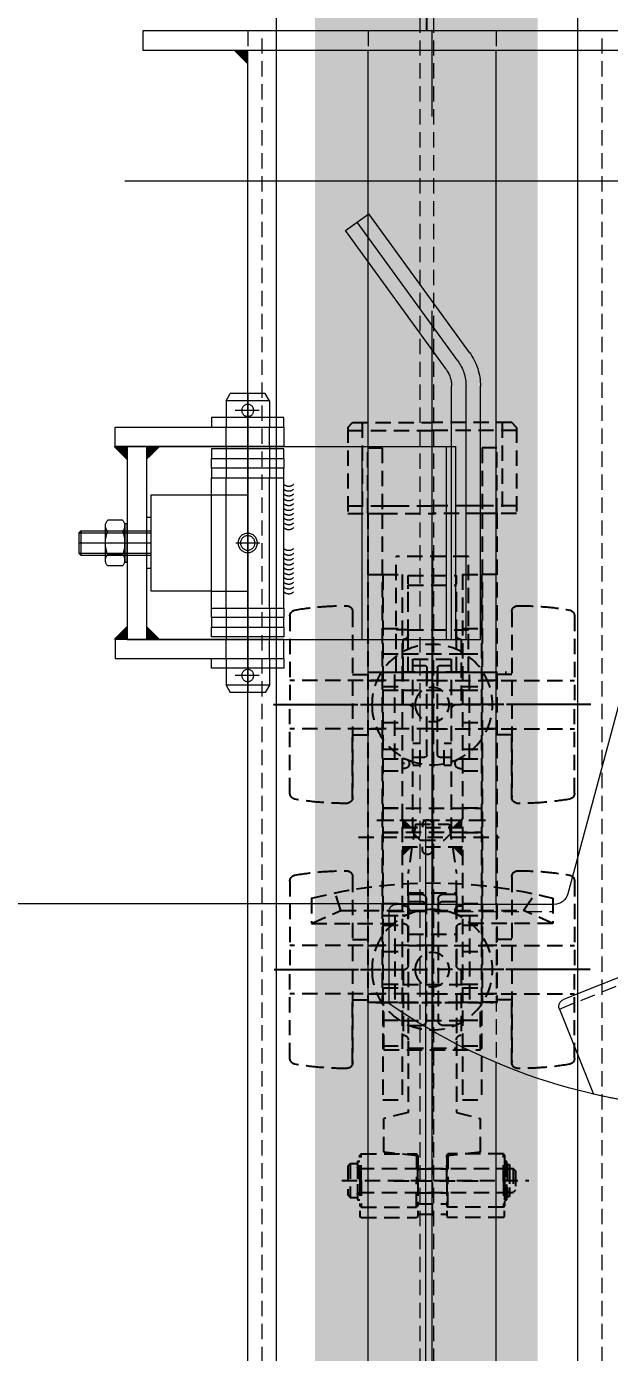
# Model space of a CAD drawing. Header units: inches. Extents: x 702888 to 852715, y 9845 to 271320.
# Drawn here: x 799188 to 799430, y 87518 to 88069 of the extents above; entities that cross this region are included whole.
import ezdxf

# ---------------------------------------------------------------- set-up
doc = ezdxf.new("R2010")
doc.units = ezdxf.units.IN
doc.header["$MEASUREMENT"] = 0
doc.header["$PDMODE"] = 34
for name, pattern in [('DASHED2', [0.375, 0.25, -0.125]), ('GESTRICHELT2', [9.525, 6.35, -3.175]), ('HIDDEN', [9.525, 6.35, -3.175]), ('MITTE2', [725.805, 483.87, -80.645, 80.645, -80.645])]:
    doc.linetypes.add(name, pattern=pattern)
doc.layers.get('0').update_dxf_attribs({"lineweight": 5})
doc.layers.get('Defpoints').update_dxf_attribs({"lineweight": 5})
for name, color, linetype, lineweight in [('Beam 200', 6, 'Continuous', 0), ('CABLE TRAY', 30, 'Continuous', 5), ('chain con', 52, 'Continuous', 5), ('MITTE', 1, 'MITTE2', 0), ('UNSICHTBAR', 1, 'GESTRICHELT2', 0), ('VOLLINIE', 7, 'Continuous', 0)]:
    doc.layers.add(name, color=color, linetype=linetype, lineweight=lineweight)
doc.layers.add('M_Klinke', color=20, linetype='GESTRICHELT2')
doc.layers.add('PF2-6 m', color=200, linetype='Continuous')
doc.dimstyles.new('D1', dxfattribs={"dimscale": 66, "dimtxt": 2.5, "dimasz": 2.5, "dimexe": 1, "dimexo": 1, "dimgap": 1.25, "dimtad": 1, "dimdec": 0, "dimdsep": 46, "dimtxsty": 'Standard', "dimblk": 'OPEN30', "dimcen": 2.5, "dimclrd": 150, "dimclre": 150, "dimclrt": 140, "dimadec": 0, "dimazin": 0, "dimtfac": 1, "dimtdec": 0, "dimtmove": 0, "dimatfit": 3, "dimfxl": 1, "dimtfill": 1, "dimlwd": 13, "dimlwe": 13, "dimarcsym": 0})

# ---------------------------------------------------------------- blocks, each defined once
blk = doc.blocks.new('_Open30')
at = {"color": 0, "linetype": 'ByBlock', "lineweight": -2}
for p, q in [((-1, 0.2679), (0, 0)), ((0, 0), (-1, -0.2679)), ((0, 0), (-1, 0))]:
    blk.add_line(p, q, dxfattribs=at)
blk = doc.blocks.new('*D230')
at = {"layer": 'CABLE TRAY', "color": 150, "lineweight": 13, "transparency": 16777216}
for p, q in [((799353.4, 87739.6), (799353.4, 85145.61)), ((767892.05, 85917.06), (767892.05, 85145.61)), ((799188.4, 85211.61), (768057.05, 85211.61))]:
    blk.add_line(p, q, dxfattribs=at)
at = {"layer": 'Defpoints', "color": 0, "transparency": 16777216}
for p in [(799353.4, 87805.6), (767892.05, 85983.06), (767892.05, 85211.61)]:
    blk.add_point(p, dxfattribs=at)
at = {"layer": 'CABLE TRAY', "color": 150, "lineweight": 13, "transparency": 16777216, "xscale": 165, "yscale": 165, "zscale": 165, "rotation": 180}
blk.add_blockref('_Open30', (767892.05, 85211.61), dxfattribs=at)
at = {"layer": 'CABLE TRAY', "color": 150, "lineweight": 13, "transparency": 16777216, "xscale": 165, "yscale": 165, "zscale": 165}
blk.add_blockref('_Open30', (799353.4, 85211.61), dxfattribs=at)
at = {"layer": 'CABLE TRAY', "color": 140, "transparency": 16777216, "insert": (783622.73, 85376.61), "char_height": 165, "attachment_point": 5, "bg_fill": 3, "box_fill_scale": 1.25, "bg_fill_color": 256, "bg_fill_true_color": 13158600, "bg_fill_transparency": 0}
blk.add_mtext('31461', dxfattribs=at)
blk = doc.blocks.new('Mitnehmerkl_Draufs_375')
for p, q in [((-43.28, 50), (-32.81, 50)), ((-32.81, 50), (-38.17, 37.92)), ((-32.81, 50), (-32.81, 12)), ((-38.17, 37.92), (-45.56, 40.19)), ((-38.17, 37.92), (-38.17, -37.92)), ((0, 23.38), (0, -25.17)), ((19.67, 20), (0, 20)), ((19.67, 20), (19.67, -20)), ((45.67, 10), (48.15, 20)), ((62.06, 20), (48.15, 20)), ((63.65, 6), (62.06, 20)), ((-13.5, 12), (13.5, 12)), ((-7.5, 12), (-7.5, -12)), ((0, 12), (0, -12)), ((7.5, 12), (7.5, -12)), ((74, 15.94), (74, -20.36)), ((-74, 7), (-53.62, 10)), ((-74, 7), (-74, -7)), ((-44.34, 10), (-53.62, 10)), ((-45.56, 10), (-45.56, -10)), ((-44.97, 10), (-44.97, 4.5)), ((-44.34, 10), (-41.34, 10)), ((-42.01, 10), (-42.01, 4.5)), ((-41.34, 10), (45.67, 10)), ((-15.5, 10), (-41.34, 10)), ((-28.37, 10), (-28.37, -10)), ((-23.65, 10), (-23.65, -10)), ((9.52, 10), (9.52, 4.5)), ((18.86, 10), (18.86, -10)), ((63.65, 6), (83.5, 6)), ((69, 6), (69, -6)), ((79, 6), (79, -6)), ((83.5, 6), (83.5, -6)), ((-77.72, 0), (88.59, 0)), ((-42.97, 2.5), (7.52, 2.5)), ((-44.97, -4.5), (-44.97, -10)), ((-42.97, -2.5), (7.52, -2.5)), ((-42.01, -4.5), (-42.01, -10)), ((9.52, -10), (9.52, -4.5)), ((-74, -7), (-53.62, -10)), ((-44.34, -10), (-53.62, -10)), ((-44.34, -10), (-41.34, -10)), ((-41.34, -10), (45.67, -10)), ((-15.5, -10), (-41.34, -10)), ((45.67, -10), (48.15, -20)), ((62.06, -20), (63.65, -6)), ((63.65, -6), (83.5, -6)), ((-32.81, -50), (-32.81, -12)), ((-13.5, -12), (13.5, -12)), ((19.67, -20), (0, -20)), ((62.06, -20), (48.15, -20)), ((-38.17, -37.92), (-45.08, -42.43)), ((-32.81, -50), (-38.17, -37.92)), ((-43.28, -50), (-32.81, -50))]:
    blk.add_line(p, q)
for centre, radius, start, end in [((150.37, 0), 200, 165.5225, 194.4775), ((-30.81, 12), 2, 180, 270), ((-15.5, 12), 2, 270, 0), ((15.5, 12), 2, 180, 270), ((-42.97, 4.5), 2, 180, 270), ((-40.01, 4.5), 2, 180, 270), ((7.52, 4.5), 2, 270, 0), ((-42.97, -4.5), 2, 90, 180), ((-40.01, -4.5), 2, 90, 180), ((7.52, -4.5), 2, 0, 90), ((-30.81, -12), 2, 90, 180), ((-15.5, -12), 2, 0, 90), ((15.5, -12), 2, 90, 180)]:
    blk.add_arc(centre, radius, start, end)
blk = doc.blocks.new('Rückhaltekl_Draufs_375')
for p, q in [((0, 21.46), (0, -23.47)), ((-48, -15), (-48, 15)), ((0, 15), (-48, 15)), ((-17.51, 10), (-17.51, 15)), ((0, 12), (-13.5, 12)), ((-13.5, 12), (-13.5, 12)), ((-13.5, 12), (-13.5, 10)), ((-7.5, 12), (-7.5, -12)), ((0, 15), (0, 12)), ((0, 15), (0, 12)), ((0, -12), (0, 12)), ((13.5, 12), (0, 12)), ((7.5, 12), (7.5, -12)), ((13.48, 12), (13.48, 10)), ((13.5, 12), (13.5, 12)), ((-40, 10), (-40, -10)), ((-27, 10), (-40, 10)), ((-15.5, 10), (-36.11, 10)), ((-36.11, 10), (-36.11, -10)), ((-17.51, 10), (-17.51, -10)), ((0, 10), (-15.5, 10)), ((66.74, 8), (-5.38, 8)), ((-5.38, 8), (-5.38, -8)), ((-2.78, 8), (-2.78, 3.25)), ((0, 10), (0, -10)), ((66.74, 8), (15.48, 8)), ((29.54, 8), (29.54, 5)), ((35.38, 8), (35.38, 3.25)), ((38.71, 8), (38.71, 5)), ((66.74, 8), (69.74, 5)), ((-50.27, 0), (73.8, 0)), ((34.38, 2.25), (-1.78, 2.25)), ((-1.78, 2.25), (6.54, 2.25)), ((-1.78, 2.25), (6.54, 2.25)), ((38.71, 5), (29.54, 5)), ((69.74, 5), (69.74, -5)), ((-2.78, -3.25), (-2.78, -8)), ((34.38, -2.25), (-1.78, -2.25)), ((-1.78, -2.25), (6.54, -2.25)), ((-1.78, -2.25), (6.54, -2.25)), ((29.54, -5), (29.54, -8)), ((38.71, -5), (29.54, -5)), ((35.38, -3.25), (35.38, -8)), ((38.71, -5), (38.71, -8)), ((66.74, -8), (69.74, -5)), ((-27, -10), (-40, -10)), ((-15.5, -10), (-27, -10)), ((-17.51, -10), (-17.51, -15)), ((0, -10), (-15.5, -10)), ((-13.5, -12), (-13.5, -10)), ((0, -8), (-5.38, -8)), ((66.74, -8), (-5.38, -8)), ((13.48, -10), (13.48, -12)), ((66.74, -8), (15.48, -8)), ((0, -15), (-48, -15)), ((-13.5, -12), (13.48, -12)), ((-13.5, -12), (-13.5, -12)), ((0, -12), (0, -15)), ((0, -15), (0, -12)), ((13.5, -12), (13.5, -12))]:
    blk.add_line(p, q)
for centre, radius, start, end in [((-15.5, 12), 2, 270, 0), ((15.48, 10), 2, 180, 270), ((-1.78, 3.25), 1, 180, 270), ((34.38, 3.25), 1, 270, 0), ((-1.78, -3.25), 1, 90, 180), ((34.38, -3.25), 1, 0, 90), ((-15.5, -12), 2, 0, 90), ((15.48, -10), 2, 90, 180), ((15.48, -10), 2, 180, 180)]:
    blk.add_arc(centre, radius, start, end)
blk = doc.blocks.new('Schweisraupe20')
for centre in [(-1.84, 2), (0.16, 2), (2.16, 2), (4.16, 2), (6.16, 2), (8.16, 2), (10.16, 2), (12.16, 2), (14.16, 2), (16.16, 2)]:
    blk.add_arc(centre, 2.72, 312.621, 47.379)
blk = doc.blocks.new('Rücklaufsperre_d')
at = {"layer": 'MITTE'}
for p, q in [((-4.2, 70), (-5, 69.2)), ((-5, 69.2), (5, 69.2)), ((-5, 69.2), (-5, 40)), ((-4.2, 70), (4.2, 70)), ((-4.2, 70), (-4.2, 40)), ((0, 70), (0, 40)), ((4.2, 70), (4.2, 40)), ((5, 69.2), (4.2, 70)), ((5, 69.2), (5, 40)), ((-9.46, 51.94), (-9.46, 58.06)), ((7.19, 59), (-7.19, 59)), ((-4.84, 51.94), (-4.84, 58.06)), ((4.82, 51.94), (4.82, 58.06)), ((9.44, 51.89), (9.44, 58.11)), ((-48, 55), (-48, -15)), ((-40, 55), (-48, 55)), ((-40, -15), (-40, 55)), ((-40, 50), (40, 50)), ((-40, 50), (-40, -84.52)), ((7.19, 51), (-7.19, 51)), ((-7.14, 51), (-7.17, 51)), ((40, -15), (40, 55)), ((40, 55), (48, 55)), ((40, 50), (40, -84.52)), ((48, 55), (48, -15)), ((-40, 42), (40, 42)), ((20, 40), (-20, 40)), ((-20, 40), (-20, 15)), ((20, 15), (20, 40)), ((-52, -15), (-52, 15)), ((-52, 15), (-48, 15)), ((-48, 15), (-48, -15)), ((-39, -15), (-39, 15)), ((-39, 15), (-35, 15)), ((-35, 15), (-35, -15)), ((-31, 15), (-35, 15)), ((-35, 15), (-35, -15)), ((-31, -15), (-31, 15)), ((-31, 15), (-27, 15)), ((-31, -15), (-31, 15)), ((-27, 15), (-27, -15)), ((27, 15), (-27, 15)), ((-27, 15), (-27, -15)), ((-20, 15), (-20, 0)), ((20, 15), (20, 0)), ((27, 15), (27, -15)), ((27, 15), (27, -15)), ((31, 15), (27, 15)), ((31, -15), (31, 15)), ((31, -15), (31, 15)), ((31, 15), (35, 15)), ((35, 15), (35, -15)), ((35, 15), (35, -15)), ((39, 15), (35, 15)), ((39, -15), (39, 15)), ((48, 15), (48, -15)), ((52, 15), (48, 15)), ((52, -15), (52, 15)), ((-59, 9), (-62, 7.27)), ((-62, -7.27), (-62, 7.27)), ((-59, 9), (-48, 9)), ((-59, -9), (-59, 9)), ((-40, 9), (-48, 9)), ((-40, 9), (-27, 9)), ((27, 9), (-27, 9)), ((27, 9), (40, 9)), ((48, 9), (40, 9)), ((48, 9), (59, 9)), ((59, -9), (59, 9)), ((59, 9), (62, 7.27)), ((62, -7.27), (62, 7.27)), ((-55, -4.72), (-55, 5.22)), ((-20, 0), (20, 0)), ((-5, 0), (5, 0)), ((0, 5), (0, -5)), ((55, -4.72), (55, 5.22)), ((-59, -9), (-62, -7.27)), ((-59, -9), (-48, -9)), ((-40, -9), (-48, -9)), ((-40, -9), (-27, -9)), ((27, -9), (-27, -9)), ((27, -9), (40, -9)), ((48, -9), (40, -9)), ((48, -9), (59, -9)), ((59, -9), (62, -7.27)), ((-48, -15), (-52, -15)), ((-48, -15), (-40, -15)), ((-35, -15), (-39, -15)), ((-35, -15), (-31, -15)), ((-27, -15), (-31, -15)), ((27, -15), (-27, -15)), ((27, -15), (31, -15)), ((35, -15), (31, -15)), ((35, -15), (39, -15)), ((48, -15), (40, -15)), ((48, -15), (52, -15)), ((-129.6, -40.47), (-136.64, -50.18)), ((-72.05, -82.23), (-129.6, -40.47)), ((-75.57, -87.09), (-133.12, -45.33)), ((-40, -47.32), (40, -47.32)), ((-79.1, -91.95), (-136.64, -50.18)), ((-40, -82.33), (40, -82.33)), ((40, -84.52), (-65, -84.52)), ((-40, -84.52), (-40, -86.33)), ((40, -86.33), (-40, -86.33)), ((40, -84.52), (40, -86.33)), ((40, -84.52), (40, -96.52)), ((40, -90.52), (-65, -90.52)), ((40, -96.52), (-65, -96.52))]:
    blk.add_line(p, q, dxfattribs=at)
at = {"layer": 'MITTE', "ltscale": 0.5}
blk.add_line((-62, 0), (62, 0), dxfattribs=at)
at = {"layer": 'MITTE'}
for points in [[(-8, 50), (-8, 51), (8, 51), (8, 50)], [(-10.5, 40), (-10.5, 42), (10.5, 42), (10.5, 40)]]:
    blk.add_lwpolyline(points, close=True, dxfattribs=at)
for centre, radius in [((-55, 0), 2.5), ((0, 0), 4), ((0, 0), 3), ((55, 0), 2.5)]:
    blk.add_circle(centre, radius, dxfattribs=at)
for centre, radius, start, end in [((-7.15, 55.69), 3.31, 45.7486, 134.3033), ((-0.01, 46.09), 12.91, 68.0177, 111.9823), ((7.15, 55.63), 3.37, 47.2903, 133.8238), ((-7.15, 54.31), 3.31, 225.7042, 314.244), ((-0.01, 64.36), 13.33, 248.7546, 291.2454), ((7.15, 54.53), 3.49, 228.0126, 310.8733), ((-65, -72.52), 12, 234.0305, 270), ((-65, -72.52), 18, 234.0305, 270), ((-65, -72.52), 24, 234.0305, 270)]:
    blk.add_arc(centre, radius, start, end, dxfattribs=at)
for points in [[(-34.34, 50), (-40, 55.66), (-40, 50)], [(40, 55.66), (34.34, 50), (40, 50)], [(-40, 36.34), (-34.34, 42), (-40, 42)], [(34.34, 42), (40, 36.34), (40, 42)]]:
    blk.add_solid(points, dxfattribs=at)
for p in [(-24.32, -19), (2.31, -19)]:
    blk.add_blockref('Schweisraupe20', p, dxfattribs=at)
blk = doc.blocks.new('Sperrklinke')
at = {"layer": 'MITTE'}
for p, q in [((75, -15), (75, 15)), ((215, -15), (215, 15)), ((0, -11), (0, 11)), ((-11, 0), (11, 0)), ((60, 0), (230, 0))]:
    blk.add_line(p, q, dxfattribs=at)
at = {"layer": 'UNSICHTBAR'}
for p in [(163, 140), (160, 72)]:
    blk.add_line(p, (163, 72), dxfattribs=at)
blk.add_circle((0, 0), 11, dxfattribs=at)
at = {"layer": 'VOLLINIE'}
for p, q in [((163, 140), (201.06, 140)), ((160, 71.5), (160, 137)), ((-22.5, 18), (155.55, 65.71)), ((-22.5, -30), (-22.5, 18)), ((75, 15), (215, 15)), ((307.5, -5), (251, -5)), ((307.5, -30), (307.5, -5)), ((75, -15), (215, -15)), ((-22.5, -30), (307.5, -30))]:
    blk.add_line(p, q, dxfattribs=at)
for radius in [10, 9]:
    blk.add_circle((0, 0), radius, dxfattribs=at)
for centre, radius, start, end in [((163, 137), 3, 90, 180), ((0, 0), 245, 0.2283, 34.8499), ((154, 71.5), 6, 285, 0), ((75, 0), 15, 90, 270), ((215, 0), 15, 270, 90), ((251, 1), 6, 180.2283, 270)]:
    blk.add_arc(centre, radius, start, end, dxfattribs=at)
blk = doc.blocks.new('Sperrklinke_offen')
for p, q in [((163, 140), (201.06, 140)), ((160, 71.5), (160, 137)), ((-22.5, 18), (155.55, 65.71)), ((-22.5, -30), (-22.5, 18)), ((75, 15), (215, 15)), ((307.5, -5), (251, -5)), ((307.5, -30), (307.5, -5)), ((75, -15), (215, -15)), ((-22.5, -30), (307.5, -30))]:
    blk.add_line(p, q)
blk.add_circle((0, 0), 10)
for centre, radius, start, end in [((163, 137), 3, 90, 180), ((0, 0), 245, 0.2283, 34.8499), ((154, 71.5), 6, 285, 0), ((75, 0), 15, 90, 270), ((215, 0), 15, 270, 90), ((251, 1), 6, 180.2283, 270)]:
    blk.add_arc(centre, radius, start, end)
at = {"layer": 'MITTE'}
for p, q in [((75, -15), (75, 15)), ((215, -15), (215, 15)), ((60, 0), (230, 0))]:
    blk.add_line(p, q, dxfattribs=at)
at = {"layer": 'UNSICHTBAR'}
for p in [(163, 140), (160, 72)]:
    blk.add_line(p, (163, 72), dxfattribs=at)
blk = doc.blocks.new('FR')
at = {"layer": 'M_Klinke'}
for p, q in [((-320.43, 65.76), (-320.43, 0)), ((-320.43, 61.34), (-320.43, 30.8)), ((-210.43, 65.51), (-210.43, 0)), ((-210.43, 61.34), (-210.43, 30.8)), ((-357.2, 59), (-320.46, 59)), ((-330.43, 0), (-330.43, 59)), ((-283.66, 59), (-320.4, 59)), ((-310.43, 0), (-310.43, 59)), ((-247.2, 59), (-210.46, 59)), ((-220.43, 0), (-220.43, 59)), ((-173.66, 59), (-210.4, 59)), ((-200.43, 0), (-200.43, 59)), ((-435.43, 35), (-437.43, 33)), ((-435.43, 35), (-399.74, 35)), ((-434.22, 35), (-434.22, 0)), ((-402.96, 35), (-402.96, 0)), ((-399.74, 35), (-399.74, 26.75)), ((-128.93, 35), (-129.93, 34)), ((-129.93, 34), (-129.93, 31)), ((-129.93, 34), (-129.93, 31)), ((-129.93, 34), (-115.93, 34)), ((-128.93, 35), (-116.93, 35)), ((-122.93, 37.47), (-122.93, -40.01)), ((-115.93, 34), (-116.93, 35)), ((-115.93, 34), (-115.93, 31)), ((-115.93, 34), (-115.93, 31)), ((-437.43, 33), (-437.43, 0)), ((-437.43, 29), (-399.74, 29)), ((-358.93, 33), (-281.93, 33)), ((-332.93, 33), (-332.93, 26.75)), ((-320.43, 29.75), (-320.43, 17.75)), ((-281.44, 33), (-307.93, 33)), ((-307.93, 33), (-307.93, 26.75)), ((-265.43, 30.53), (-265.43, -27.75)), ((-248.93, 33), (-171.93, 33)), ((-222.93, 33), (-222.93, 26.75)), ((-210.43, 29.75), (-210.43, 17.75)), ((-171.44, 33), (-197.93, 33)), ((-197.93, 33), (-197.93, 26.75)), ((-133.93, 29.5), (-133.43, 30)), ((-133.93, 29.5), (-133.93, 6.5)), ((-122.93, 29.5), (-133.93, 29.5)), ((-122.93, 30), (-133.43, 30)), ((-130.93, 31), (-130.93, 30)), ((-130.93, 31), (-115.93, 31)), ((-129.93, 31), (-115.93, 31)), ((-129.93, 31), (-114.93, 31)), ((-128.43, 31), (-128.43, 30)), ((-127.93, 30.4), (-127.93, -31)), ((-122.93, 30), (-112.43, 30)), ((-122.93, 29.5), (-111.93, 29.5)), ((-117.93, 30.4), (-117.93, -31)), ((-117.43, 31), (-117.43, 30)), ((-114.93, 31), (-114.93, 30)), ((-111.93, 29.5), (-112.43, 30)), ((-111.93, 29.5), (-111.93, 6.5)), ((-110.31, 30), (-108.03, 30)), ((-107.53, 29.5), (-108.03, 30)), ((-107.53, 29.5), (-107.53, 6.5)), ((-107.53, 29.5), (-107.53, 7)), ((-426.93, 26.75), (-426.93, 20.75)), ((-399.74, 26.75), (-426.93, 26.75)), ((-399.74, 26.75), (-196.93, 26.75)), ((-399.74, 26.75), (-399.74, 20.75)), ((-374.43, 26.75), (-374.43, 20.75)), ((-333.93, 26.85), (-333.93, -30.83)), ((-333.93, 22.39), (-333.93, 12.5)), ((-330.43, 26.75), (-330.43, 20.75)), ((-320.43, 24.38), (-320.43, -24.57)), ((-310.43, 26.75), (-310.43, 20.75)), ((-272.43, 22.91), (-272.43, -23.06)), ((-272.43, 22.33), (-272.43, -22.58)), ((-220.43, 26.75), (-220.43, 20.75)), ((-200.43, 26.75), (-200.43, 20.75)), ((-196.93, 26.75), (-196.93, 20.75)), ((-196.93, 22.39), (-196.93, 12.5)), ((-426.93, 20.75), (-399.74, 20.75)), ((-426.93, 20.75), (-399.74, 20.75)), ((-402.96, 20), (-402.96, 12)), ((-399.74, 20.75), (-196.93, 20.75)), ((-399.74, 20.75), (-399.74, 0)), ((-374.43, 20.5), (-156.43, 20.5)), ((-374.43, 20.5), (-374.43, 12.5)), ((-374.43, 20.5), (-374.43, 12.5)), ((-374.43, 20.5), (-374.43, 12.5)), ((-352.04, 20.5), (-352.04, 12.5)), ((-341.43, 20.5), (-341.43, 12.5)), ((-327.93, 20.5), (-327.93, 12.5)), ((-326.43, 20.5), (-326.43, 12.5)), ((-312.93, 20.5), (-312.93, 12.5)), ((-301.93, 20.5), (-301.93, 12.5)), ((-297.93, 20.5), (-297.93, 12.5)), ((-292.93, 20.5), (-292.93, 12.5)), ((-277.53, 20.5), (-277.53, 12.5)), ((-277.43, 20.5), (-277.43, -20.5)), ((-267.43, 20.5), (-267.43, -20.5)), ((-267.33, 20.5), (-267.33, 12.5)), ((-237.93, 20.5), (-237.93, 12.5)), ((-232.93, 20.5), (-232.93, 12.5)), ((-228.93, 20.5), (-228.93, 12.5)), ((-217.93, 20.5), (-217.93, 12.5)), ((-204.43, 20.5), (-204.43, 12.5)), ((-202.93, 20.5), (-202.93, 12.5)), ((-196.93, 20.5), (-196.93, 20.5)), ((-196.93, 20.5), (-196.93, 20.5)), ((-196.93, 20.5), (-196.93, 12.5)), ((-189.43, 20.5), (-189.43, 12.5)), ((-178.82, 20.5), (-178.82, 12.5)), ((-156.43, 20.5), (-156.43, 12.5)), ((-156.43, 20.5), (-156.43, 12.5)), ((-374.43, 12.5), (-156.43, 12.5)), ((-297.93, 15.5), (-333.93, 15.5)), ((-333.93, 12.5), (-333.93, -12.5)), ((-297.93, 11.5), (-297.93, 12.5)), ((-295.93, 11.5), (-295.93, 12.5)), ((-293.93, 11.5), (-293.93, 12.5)), ((-269.53, 12.5), (-269.53, 4)), ((-269.43, 12.5), (-269.43, -12.5)), ((-261.43, 12.5), (-261.43, -12.5)), ((-261.33, 12.5), (-261.33, 4)), ((-236.93, 11.5), (-236.93, 12.5)), ((-232.93, 15.5), (-196.93, 15.5)), ((-232.93, 11.5), (-232.93, 12.5)), ((-196.93, 12.5), (-196.93, -12.5)), ((-133.43, 6), (-133.93, 6.5)), ((-133.93, 6.5), (-122.93, 6.5)), ((-122.93, 6), (-133.43, 6)), ((-111.93, 6.5), (-122.93, 6.5)), ((-122.93, 6), (-112.43, 6)), ((-112.43, 6), (-111.93, 6.5)), ((-110.31, 6), (-108.03, 6)), ((-110.31, 6), (-109.03, 6)), ((-109.03, 6), (-109.03, -6)), ((-108.03, 6), (-107.53, 6.5)), ((-437.43, -33), (-437.43, 0)), ((-434.22, -35), (-434.22, 0)), ((-402.96, -35), (-402.96, 0)), ((-399.74, -20.75), (-399.74, 0)), ((-381.54, 0), (-149.91, 0)), ((-336.88, 0), (-188.72, 0)), ((-330.43, 0), (-330.43, -59)), ((-320.43, -65.76), (-320.43, 0)), ((-310.43, 0), (-310.43, -59)), ((-270.68, 4), (-269.53, 4)), ((-270.68, 0), (-269.43, 0)), ((-270.43, 0), (-269.43, 0)), ((-269.43, 0), (-261.43, 0)), ((-269.43, 0), (-261.43, 0)), ((-260.43, 0), (-261.43, 0)), ((-261.43, 0), (-260.18, 0)), ((-260.18, 4), (-261.33, 4)), ((-220.43, 0), (-220.43, -59)), ((-210.43, -65.51), (-210.43, 0)), ((-200.43, 0), (-200.43, -59)), ((-133.43, -6), (-133.93, -6.5)), ((-133.93, -29.5), (-133.93, -6.5)), ((-133.93, -6.5), (-122.93, -6.5)), ((-122.93, -6), (-133.43, -6)), ((-122.93, -6), (-112.43, -6)), ((-111.93, -6.5), (-122.93, -6.5)), ((-112.43, -6), (-111.93, -6.5)), ((-111.93, -29.5), (-111.93, -6.5)), ((-110.31, -6), (-108.03, -6)), ((-110.31, -6), (-109.03, -6)), ((-108.03, -6), (-107.53, -6.5)), ((-107.53, -29.5), (-107.53, -6.5)), ((-402.96, -20), (-402.96, -12)), ((-374.43, -12.5), (-156.43, -12.5)), ((-374.43, -12.5), (-374.43, -20.5)), ((-374.43, -12.5), (-374.43, -20.5)), ((-374.43, -12.5), (-374.43, -20.5)), ((-352.04, -12.5), (-352.04, -20.5)), ((-341.43, -12.5), (-341.43, -20.5)), ((-333.93, -12.5), (-333.93, -27.05)), ((-333.93, -12.5), (-333.93, -20.5)), ((-297.93, -15.5), (-333.93, -15.5)), ((-327.93, -12.5), (-327.93, -20.5)), ((-326.43, -12.5), (-326.43, -20.5)), ((-312.93, -12.5), (-312.93, -20.5)), ((-301.93, -12.5), (-301.93, -20.5)), ((-297.93, -11.5), (-297.93, -12.5)), ((-297.93, -12.5), (-297.93, -20.5)), ((-293.93, -11.5), (-293.93, -12.5)), ((-292.93, -12.5), (-292.93, -20.5)), ((-277.53, -12.5), (-277.53, -20.5)), ((-267.33, -12.5), (-267.33, -20.5)), ((-237.93, -12.5), (-237.93, -20.5)), ((-236.93, -11.5), (-236.93, -12.5)), ((-232.93, -11.5), (-232.93, -12.5)), ((-232.93, -12.5), (-232.93, -20.5)), ((-232.93, -12.5), (-232.93, -20.5)), ((-232.93, -15.5), (-196.93, -15.5)), ((-228.93, -12.5), (-228.93, -20.5)), ((-217.93, -12.5), (-217.93, -20.5)), ((-204.43, -12.5), (-204.43, -20.5)), ((-202.93, -12.5), (-202.93, -20.5)), ((-196.93, -12.5), (-196.93, -27.05)), ((-196.93, -12.5), (-196.93, -20.5)), ((-189.43, -12.5), (-189.43, -20.5)), ((-178.82, -12.5), (-178.82, -20.5)), ((-156.43, -12.5), (-156.43, -20.5)), ((-156.43, -12.5), (-156.43, -20.5)), ((-426.93, -20.75), (-399.74, -20.75)), ((-426.93, -20.75), (-399.74, -20.75)), ((-426.93, -26.75), (-426.93, -20.75)), ((-399.74, -20.75), (-196.93, -20.75)), ((-399.74, -26.75), (-399.74, -20.75)), ((-374.43, -20.5), (-156.43, -20.5)), ((-374.43, -26.75), (-374.43, -20.75)), ((-330.43, -26.75), (-330.43, -20.75)), ((-320.43, -29.75), (-320.43, -17.75)), ((-310.43, -26.75), (-310.43, -20.75)), ((-220.43, -26.75), (-220.43, -20.75)), ((-210.43, -29.75), (-210.43, -17.75)), ((-200.43, -26.75), (-200.43, -20.75)), ((-196.93, -26.75), (-196.93, -20.75)), ((-399.74, -26.75), (-426.93, -26.75)), ((-399.74, -26.75), (-196.93, -26.75)), ((-399.74, -35), (-399.74, -26.75)), ((-332.93, -33), (-332.93, -26.75)), ((-307.93, -33), (-307.93, -26.75)), ((-222.93, -33), (-222.93, -26.75)), ((-197.93, -33), (-197.93, -26.75)), ((-437.43, -29), (-399.74, -29)), ((-435.43, -35), (-437.43, -33)), ((-358.93, -33), (-281.93, -33)), ((-320.43, -61.34), (-320.43, -30.8)), ((-281.44, -33), (-307.93, -33)), ((-248.93, -33), (-171.93, -33)), ((-210.43, -61.34), (-210.43, -30.8)), ((-171.44, -33), (-197.93, -33)), ((-133.93, -29.5), (-133.43, -30)), ((-122.93, -29.5), (-133.93, -29.5)), ((-122.93, -30), (-133.43, -30)), ((-133.42, -30), (-112.43, -30)), ((-130.93, -30), (-130.93, -31)), ((-130.93, -30), (-115.93, -30)), ((-114.93, -31), (-130.93, -31)), ((-129.93, -30), (-114.93, -30)), ((-129.53, -31.1), (-129.53, -32.1)), ((-129.53, -31.1), (-116.33, -31.1)), ((-129.53, -32.1), (-116.33, -32.1)), ((-127.93, -32.1), (-127.93, -33.5)), ((-127.93, -32.1), (-117.93, -32.1)), ((-127.73, -31.1), (-127.73, -31)), ((-127.73, -31.1), (-127.73, -32.1)), ((-122.93, -29.5), (-111.93, -29.5)), ((-122.93, -30), (-112.43, -30)), ((-118.13, -32.1), (-118.13, -31)), ((-118.13, -31.1), (-118.13, -32.1)), ((-117.93, -32.1), (-117.93, -33.5)), ((-116.33, -31.1), (-116.33, -32.1)), ((-114.93, -30), (-114.93, -31)), ((-111.93, -29.5), (-112.43, -30)), ((-108.03, -30), (-110.39, -30)), ((-107.53, -29.5), (-108.03, -30)), ((-435.43, -35), (-399.74, -35)), ((-126.93, -34.5), (-127.93, -33.5)), ((-127.93, -33.5), (-117.93, -33.5)), ((-126.93, -34.5), (-118.93, -34.5)), ((-118.93, -34.5), (-117.93, -33.5)), ((-357.2, -59), (-320.46, -59)), ((-283.66, -59), (-320.4, -59)), ((-247.2, -59), (-210.46, -59)), ((-173.66, -59), (-210.4, -59))]:
    blk.add_line(p, q, dxfattribs=at)
for centre, radius in [((-320.43, 0), 25), ((-210.43, 0), 25), ((-320.43, 0), 7.1), ((-210.43, 0), 7.1)]:
    blk.add_circle(centre, radius, dxfattribs=at)
for centre, radius, start, end in [((-241.43, 36.43), 120, 170.1664, 175.427), ((-357.2, 56.5), 2.5, 90, 170.1664), ((-283.66, 56.5), 2.5, 9.8336, 90), ((-399.43, 36.43), 120, 4.573, 9.8336), ((-131.43, 36.43), 120, 170.1664, 175.427), ((-247.2, 56.5), 2.5, 90, 170.1664), ((-173.66, 56.5), 2.5, 9.8336, 90), ((-289.43, 36.43), 120, 4.573, 9.8336), ((-241.43, 36.43), 120, 175.427, 180.4547), ((-399.43, 36.43), 120, 359.5453, 4.573), ((-131.43, 36.43), 120, 175.427, 180.4547), ((-289.43, 36.43), 120, 359.5453, 4.573), ((-358.93, 35.5), 2.5, 180.4547, 270), ((-281.93, 35.5), 2.5, 270, 359.5453), ((-248.93, 35.5), 2.5, 180.4547, 270), ((-171.93, 35.5), 2.5, 270, 359.5453), ((-128.53, 30.4), 0.6, 0, 90), ((-117.33, 30.4), 0.6, 90, 180), ((-295.93, 11.5), 2, 180, 270), ((-295.93, 11.5), 2, 270, 0), ((-234.93, 11.5), 2, 180, 270), ((-234.93, 11.5), 2, 270, 0), ((-270.68, 2), 2, 90, 180), ((-270.68, 2), 2, 180, 270), ((-260.18, 2), 2, 0, 90), ((-260.18, 2), 2, 270, 0), ((-295.93, -11.5), 2, 90, 180), ((-295.93, -11.5), 2, 0, 90), ((-234.93, -11.5), 2, 90, 180), ((-234.93, -11.5), 2, 0, 90), ((-358.93, -35.5), 2.5, 90, 179.5453), ((-281.93, -35.5), 2.5, 0.4547, 90), ((-248.93, -35.5), 2.5, 90, 179.5453), ((-171.93, -35.5), 2.5, 0.4547, 90), ((-241.43, -36.43), 120, 179.5453, 184.573), ((-399.43, -36.43), 120, 355.427, 0.4547), ((-131.43, -36.43), 120, 179.5453, 184.573), ((-289.43, -36.43), 120, 355.427, 0.4547), ((-241.43, -36.43), 120, 184.573, 189.8336), ((-399.43, -36.43), 120, 350.1664, 355.427), ((-131.43, -36.43), 120, 184.573, 189.8336), ((-289.43, -36.43), 120, 350.1664, 355.427), ((-357.2, -56.5), 2.5, 189.8336, 270), ((-283.66, -56.5), 2.5, 270, 350.1664), ((-247.2, -56.5), 2.5, 189.8336, 270), ((-173.66, -56.5), 2.5, 270, 350.1664)]:
    blk.add_arc(centre, radius, start, end, dxfattribs=at)
for points in [[(-273.59, 12.5), (-269.43, 8.34), (-273.59, 12.5), (-269.43, 12.5)], [(-257.27, 12.5), (-261.43, 8.34), (-257.27, 12.5), (-261.43, 12.5)], [(-273.59, -12.5), (-269.43, -8.34), (-273.59, -12.5), (-269.43, -12.5)], [(-257.27, -12.5), (-261.43, -8.34), (-257.27, -12.5), (-261.43, -12.5)]]:
    blk.add_solid(points, dxfattribs=at)
at = {"layer": 'MITTE'}
blk.add_line((0, 0), (-600, 0), dxfattribs=at)
at = {"layer": 'UNSICHTBAR'}
for p, q in [((-600, 76.5), (-592, 76.5)), ((0, 70.5), (-600, 70.5)), ((-600, 26.5), (-592, 26.5)), ((-600, -26.5), (-592, -26.5)), ((-237.5, -26.5), (-171.88, -26.5)), ((0, -70.5), (-600, -70.5))]:
    blk.add_line(p, q, dxfattribs=at)
at = {"layer": 'VOLLINIE'}
for p, q in [((-8, 76.5), (-592, 76.5)), ((-8, 26.5), (-592, 26.5)), ((-237.5, -26.5), (-592, -26.5)), ((-8, -26.5), (-171.88, -26.5))]:
    blk.add_line(p, q, dxfattribs=at)
blk.add_lwpolyline([(-592, 120), (-592, -120), (-600, -120), (-600, 120)], close=True, dxfattribs=at)
blk.add_solid([(-592, 82.44), (-586.06, 76.5), (-592, 82.44), (-592, 76.5)], dxfattribs=at)
at = {"layer": 'M_Klinke'}
for name, p in [('Mitnehmerkl_Draufs_375', (-196.77, 0)), ('Rückhaltekl_Draufs_375', (-333.93, 0))]:
    blk.add_blockref(name, p, dxfattribs=at)
at = {"layer": 'MITTE'}
for name, p in [('Rücklaufsperre_d', (-387.5, 76.5)), ('Sperrklinke', (-397.5, -122))]:
    blk.add_blockref(name, p, dxfattribs=at)
at = {"layer": 'MITTE', "rotation": 338.14619405343}
blk.add_blockref('Sperrklinke_offen', (-397.5, -122), dxfattribs=at)
blk = doc.blocks.new('45y4y6y')
for p, q in [((805059.72, 91284.5), (805059.72, 86072.51)), ((805184.72, 91284.5), (805184.72, 86072.51))]:
    blk.add_line(p, q)
at = {"linetype": 'HIDDEN'}
for p, q in [((805119.37, 86072.51), (805119.37, 91284.5)), ((805125.07, 86072.51), (805125.07, 91284.5))]:
    blk.add_line(p, q, dxfattribs=at)
blk = doc.blocks.new('*D566')
at = {"color": 150, "lineweight": 13, "transparency": 16777216}
for p, q in [((799419.74, 90235.41), (800426.28, 90235.41)), ((800360.28, 88231.83), (800360.28, 90070.41)), ((799542.13, 88066.83), (800426.28, 88066.83))]:
    blk.add_line(p, q, dxfattribs=at)
at = {"layer": 'Defpoints', "color": 0, "transparency": 16777216}
for p in [(799353.74, 90235.41), (800360.28, 90235.41), (799476.13, 88066.83)]:
    blk.add_point(p, dxfattribs=at)
at = {"color": 150, "lineweight": 13, "transparency": 16777216, "xscale": 165, "yscale": 165, "zscale": 165}
for p, rotation in [((800360.28, 90235.41), 90), ((800360.28, 88066.83), 270)]:
    blk.add_blockref('_Open30', p, dxfattribs=dict(at, rotation=rotation))
at = {"color": 140, "transparency": 16777216, "insert": (800195.28, 89151.12), "char_height": 165, "attachment_point": 5, "rotation": 90, "bg_fill": 3, "box_fill_scale": 1.25, "bg_fill_color": 256, "bg_fill_true_color": 13158600, "bg_fill_transparency": 0}
blk.add_mtext('2169', dxfattribs=at)
blk = doc.blocks.new('*D567')
at = {"color": 150, "lineweight": 13, "transparency": 16777216}
for p, q in [((797042.47, 87631.83), (797042.47, 87796.83)), ((799290.61, 87466.83), (796976.47, 87466.83)), ((797042.47, 87466.83), (797042.47, 87121.74)), ((798290.96, 87121.74), (796976.47, 87121.74)), ((797042.47, 86956.74), (797042.47, 86186.74))]:
    blk.add_line(p, q, dxfattribs=at)
at = {"layer": 'Defpoints', "color": 0, "transparency": 16777216}
for p in [(799356.61, 87466.83), (797042.47, 87121.74), (798356.96, 87121.74)]:
    blk.add_point(p, dxfattribs=at)
at = {"color": 150, "lineweight": 13, "transparency": 16777216, "xscale": 165, "yscale": 165, "zscale": 165}
for p, rotation in [((797042.47, 87466.83), 270), ((797042.47, 87121.74), 90)]:
    blk.add_blockref('_Open30', p, dxfattribs=dict(at, rotation=rotation))
at = {"color": 140, "transparency": 16777216, "insert": (796877.47, 86489.24), "char_height": 165, "attachment_point": 5, "rotation": 90, "bg_fill": 3, "box_fill_scale": 1.25, "bg_fill_color": 256, "bg_fill_true_color": 13158600, "bg_fill_transparency": 0}
blk.add_mtext('345', dxfattribs=at)

msp = doc.modelspace()

# ---------------------------------------------------------------- linework, layer by layer
at = {"color": 1, "linetype": 'DASHED2', "ltscale": 1000}
msp.add_lwpolyline([(811353.711, 87704.572), (797353.711, 87704.572), (797353.711, 88004.572), (811353.711, 88004.572)], close=True, dxfattribs=at)

# ---------------------------------------------------------------- next in the draw order: dimensions: what is measured, and where the dimension line sits
at = {"layer": 'CABLE TRAY'}
dim = msp.add_linear_dim(base=(767892.047, 85211.607), p1=(799353.405, 87805.605), p2=(767892.047, 85983.055), dimstyle='D1', dxfattribs=at)
dim.commit()
dim.dimension.update_dxf_attribs({"geometry": '*D230', "text_midpoint": (783622.726, 85376.607)})

# ---------------------------------------------------------------- next in the draw order: linework, layer by layer
at = {"layer": 'chain con', "color": 51, "true_color": 0xf7f281}
msp.add_lwpolyline([(768175.584, 91347.001, 92.306, 92.306, 0), (808354.257, 91347.129, 92.306, 92.306, -0.4139762), (809354.257, 90347.939, 92.306, 92.306, 0), (809356.963, 87009.013, 92.306, 92.306, -0.4123676), (808354.513, 86009.013, 92.306, 92.306, -0.3772743), (807242.673, 87120.75, 92.306, 92.306, 0), (807243.606, 89276.377, 92.306, 92.306, 0.9027559), (805240.14, 89276.489, 92.306, 92.306, 0), (805244.848, 87821.956, 92.306, 92.306, -0.4138331), (804243.213, 86819.019, 92.306, 92.306, 0), (798242.153, 86819.019, 92.306, 92.306, -0.4142137), (797242.153, 87819.02, 92.306, 92.306, 0), (797242.153, 90235.677, 92.306, 92.306, -0.9719969), (799353.738, 90218.985, 92.306, 92.306, 0), (799353.738, 87121.736, 92.306, 92.306, -0.3760608), (798245.24, 86010.013, 92.306, 92.306, 0), (766481.493, 86008.645, 92.306, 92.306, 0.3842945)], format="xyseb", dxfattribs=at)

# ---------------------------------------------------------------- next in the draw order: block references
at = {"xscale": -1, "rotation": 90}
msp.add_blockref('FR', (799356.127, 87466.833), dxfattribs=at)
at = {"layer": 'Beam 200'}
msp.add_blockref('45y4y6y', (-5768.293, 12.374), dxfattribs=at)

# ---------------------------------------------------------------- next in the draw order: dimensions: what is measured, and where the dimension line sits
for base, p1, p2, picture, middle in [((800360.283, 90235.405), (799476.127, 88066.833), (799353.737, 90235.405), '*D566', (800195.283, 89151.119)), ((797042.469, 87121.736), (799356.606, 87466.833), (798356.963, 87121.736), '*D567', (796877.469, 86489.236))]:
    dim = msp.add_linear_dim(base=base, p1=p1, p2=p2, angle=90, dimstyle='D1')
    dim.commit()
    dim.dimension.update_dxf_attribs({"geometry": picture, "text_midpoint": middle})

# ---------------------------------------------------------------- next in the draw order: linework, layer by layer
at = {"layer": 'PF2-6 m', "ltscale": 20}
msp.add_line((799353.738, 90235.406), (799353.738, 88066.833), dxfattribs=at)

doc.saveas('drawing.dxf')
